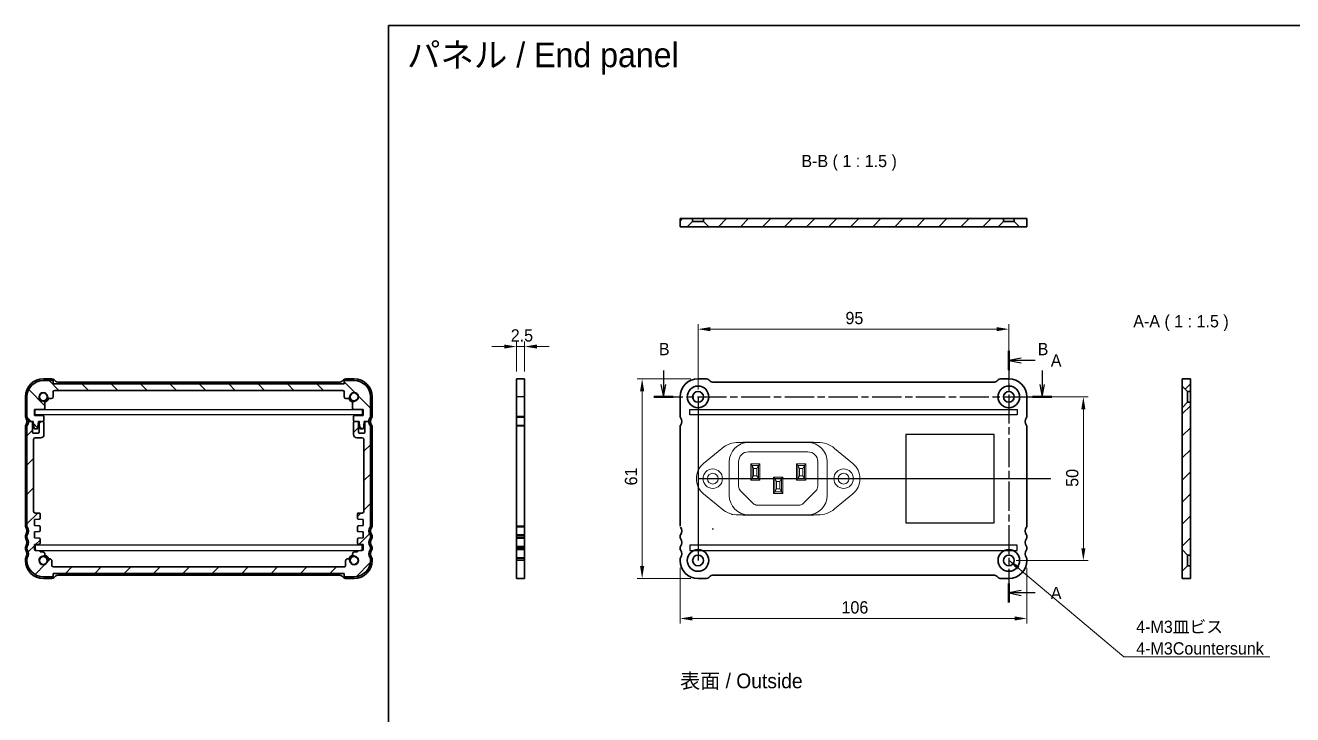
# Model space of a CAD drawing. Header units: millimetres. Extents: x 2470 to 3168, y 0 to 422.
# Drawn here: x 2470.5 to 2857.9, y 210.8 to 421.5 of the extents above; entities that cross this region are included whole.
import ezdxf

# ---------------------------------------------------------------- set-up
doc = ezdxf.new("R2010")
doc.units = ezdxf.units.MM
doc.header["$LTSCALE"] = 1.5
doc.linetypes.add('CHAIN', pattern=[0.3543, 0.2362, -0.0295, 0.0591, -0.0295])
doc.layers.get('Defpoints').update_dxf_attribs({"lineweight": 25})
for name, color, linetype, lineweight in [('Border (ISO)', 7, 'Continuous', 35), ('Dimension (ISO)', 7, 'Continuous', 18), ('Dimension (ISO) @ 1', 7, 'Continuous', 18), ('Hatch (ISO)', 1, 'Continuous', 18), ('Section Line (ISO)', 7, 'CHAIN', 25), ('Symbol (ISO)', 7, 'Continuous', 18), ('Visible (ISO)', 7, 'Continuous', 35), ('Visible Narrow (ISO)', 7, 'Continuous', 25)]:
    doc.layers.add(name, color=color, linetype=linetype, lineweight=lineweight)
doc.styles.add('Note Text (TK)', font='')
doc.styles.get('Note Text (TK)').set_extended_font_data('MS PGothic')
doc.dimstyles.new('Default - Method 1b (TK)', dxfattribs={"dimscale": 1.5, "dimtxt": 2.5, "dimasz": 2.5, "dimexe": 1, "dimexo": 1.5, "dimgap": 1, "dimtad": 1, "dimtoh": 1, "dimrnd": 1e-08, "dimdsep": 46, "dimtxsty": 'Note Text (TK)', "dimcen": 0.09, "dimdle": 5, "dimclrd": 100, "dimclre": 100, "dimclrt": 7, "dimadec": 1, "dimazin": 1, "dimtfac": 1, "dimtmove": 0, "dimatfit": 3, "dimfxl": 0, "dimtolj": 1, "dimlwd": -1, "dimlwe": -1, "dimarcsym": 0})
doc.dimstyles.new('Default - Method 1b (TK)$7', dxfattribs={"dimscale": 1.5, "dimtxt": 2.5, "dimasz": 2.5, "dimexe": 1, "dimexo": 1.5, "dimgap": 1, "dimtad": 1, "dimtoh": 1, "dimrnd": 1e-08, "dimdsep": 46, "dimtxsty": 'Note Text (TK)', "dimcen": 0.09, "dimdle": 5, "dimclrd": 100, "dimclre": 100, "dimclrt": 7, "dimadec": 1, "dimazin": 1, "dimtfac": 1, "dimtmove": 0, "dimatfit": 3, "dimfxl": 0, "dimtolj": 1, "dimlwd": -1, "dimlwe": -1, "dimarcsym": 0})

# ---------------------------------------------------------------- blocks, each defined once
blk = doc.blocks.new('図面枠 tk図枠')
at = {"layer": 'Border (ISO)'}
for q in [(14.5, 8), (405.5, 289)]:
    blk.add_line((14.5, 289), q, dxfattribs=at)
blk = doc.blocks.new('2dTransSection00')
at = {"layer": 'Section Line (ISO)', "linetype": 'CHAIN', "ltscale": 16.719551}
blk.add_line((149.84, 210.3), (149.84, 158.98), dxfattribs=at)
at = {"layer": 'Section Line (ISO)', "linetype": 'Continuous', "lineweight": 50}
for p, q in [((149.84, 210.3), (149.84, 206.37)), ((149.84, 162.91), (149.84, 158.98))]:
    blk.add_line(p, q, dxfattribs=at)
at = {"layer": 'Section Line (ISO)', "linetype": 'Continuous'}
for p, q in [((152.34, 208.84), (149.84, 208.34)), ((152.34, 208.34), (149.84, 208.34)), ((149.84, 208.34), (152.34, 207.84)), ((155.21, 208.34), (152.34, 208.34)), ((152.34, 161.45), (149.84, 160.95)), ((152.34, 160.95), (149.84, 160.95)), ((149.84, 160.95), (152.34, 160.45)), ((155.21, 160.95), (152.34, 160.95))]:
    blk.add_line(p, q, dxfattribs=at)
at = {"layer": 'Section Line (ISO)', "char_height": 2.5, "attachment_point": 7, "style": 'Note Text (TK)'}
for insert in [(158.39, 207.09), (158.39, 159.7)]:
    blk.add_mtext('A', dxfattribs=dict(at, insert=insert))
blk = doc.blocks.new('2dTransSection11')
at = {"layer": 'Section Line (ISO)', "linetype": 'Continuous'}
for p, q in [((79.45, 206.29), (79.45, 203.42)), ((156.64, 206.29), (156.64, 203.42)), ((78.95, 203.42), (79.45, 200.92)), ((79.45, 203.42), (79.45, 200.92)), ((79.45, 200.92), (79.95, 203.42)), ((156.14, 203.42), (156.64, 200.92)), ((156.64, 203.42), (156.64, 200.92)), ((156.64, 200.92), (157.14, 203.42))]:
    blk.add_line(p, q, dxfattribs=at)
at = {"layer": 'Section Line (ISO)', "linetype": 'CHAIN', "ltscale": 16.759228}
blk.add_line((77.48, 200.92), (158.61, 200.92), dxfattribs=at)
at = {"layer": 'Section Line (ISO)', "linetype": 'Continuous', "lineweight": 50}
for p, q in [((77.48, 200.92), (81.41, 200.92)), ((154.67, 200.92), (158.61, 200.92))]:
    blk.add_line(p, q, dxfattribs=at)
at = {"layer": 'Section Line (ISO)', "char_height": 2.5, "attachment_point": 7, "style": 'Note Text (TK)'}
for insert in [(78.53, 209.42), (155.72, 209.42)]:
    blk.add_mtext('B', dxfattribs=dict(at, insert=insert))
blk = doc.blocks.new('*D26')
at = {"layer": 'Defpoints', "color": 0}
for p in [(2623.12, 323.29), (2620.62, 313.4), (2623.12, 313.4)]:
    blk.add_point(p, dxfattribs=at)
at = {"layer": 'Dimension (ISO)', "color": 100}
for p, q in [((2616.87, 323.29), (2613.12, 323.29)), ((2620.62, 315.65), (2620.62, 324.79)), ((2620.62, 323.29), (2623.12, 323.29)), ((2623.12, 315.65), (2623.12, 324.79)), ((2626.87, 323.29), (2630.62, 323.29))]:
    blk.add_line(p, q, dxfattribs=at)
for points in [[(2616.87, 323.92), (2616.87, 322.67), (2620.62, 323.29)], [(2626.87, 323.92), (2626.87, 322.67), (2623.12, 323.29)]]:
    blk.add_solid(points, dxfattribs=at)
at = {"layer": 'Dimension (ISO)', "color": 7, "insert": (2618.87, 326.67), "char_height": 3.75, "attachment_point": 4, "style": 'Note Text (TK)'}
blk.add_mtext('\\A1;2.5', dxfattribs=at)
blk = doc.blocks.new('*D27')
at = {"layer": 'Defpoints', "color": 0}
for p in [(2676.12, 313.4), (2659.03, 252.4), (2676.12, 252.4)]:
    blk.add_point(p, dxfattribs=at)
at = {"layer": 'Dimension (ISO)', "color": 100}
for p, q in [((2673.87, 313.4), (2657.53, 313.4)), ((2659.03, 309.65), (2659.03, 256.15)), ((2673.87, 252.4), (2657.53, 252.4))]:
    blk.add_line(p, q, dxfattribs=at)
for points in [[(2658.41, 309.65), (2659.66, 309.65), (2659.03, 313.4)], [(2658.41, 256.15), (2659.66, 256.15), (2659.03, 252.4)]]:
    blk.add_solid(points, dxfattribs=at)
at = {"layer": 'Dimension (ISO)', "color": 7, "insert": (2655.66, 280.84), "char_height": 3.75, "attachment_point": 4, "rotation": 90, "style": 'Note Text (TK)'}
blk.add_mtext('\\A1;61', dxfattribs=at)
blk = doc.blocks.new('*D28')
at = {"layer": 'Defpoints', "color": 0}
for p in [(2771.12, 328.61), (2676.12, 307.9), (2771.12, 307.9)]:
    blk.add_point(p, dxfattribs=at)
at = {"layer": 'Dimension (ISO)', "color": 100}
for p, q in [((2676.12, 310.15), (2676.12, 330.11)), ((2771.12, 310.15), (2771.12, 330.11)), ((2679.87, 328.61), (2767.37, 328.61))]:
    blk.add_line(p, q, dxfattribs=at)
for points in [[(2679.87, 329.24), (2679.87, 327.99), (2676.12, 328.61)], [(2767.37, 329.24), (2767.37, 327.99), (2771.12, 328.61)]]:
    blk.add_solid(points, dxfattribs=at)
at = {"layer": 'Dimension (ISO)', "color": 7, "insert": (2721.18, 331.99), "char_height": 3.75, "attachment_point": 4, "style": 'Note Text (TK)'}
blk.add_mtext('\\A1;95', dxfattribs=at)
blk = doc.blocks.new('*D29')
at = {"layer": 'Defpoints', "color": 0}
for p in [(2771.12, 307.9), (2771.12, 257.9), (2793.9, 257.9)]:
    blk.add_point(p, dxfattribs=at)
at = {"layer": 'Dimension (ISO)', "color": 100}
for p, q in [((2773.37, 307.9), (2795.4, 307.9)), ((2793.9, 304.15), (2793.9, 261.65)), ((2773.37, 257.9), (2795.4, 257.9))]:
    blk.add_line(p, q, dxfattribs=at)
for points in [[(2793.27, 304.15), (2794.52, 304.15), (2793.9, 307.9)], [(2793.27, 261.65), (2794.52, 261.65), (2793.9, 257.9)]]:
    blk.add_solid(points, dxfattribs=at)
at = {"layer": 'Dimension (ISO)', "color": 7, "insert": (2790.52, 280.41), "char_height": 3.75, "attachment_point": 4, "rotation": 90, "style": 'Note Text (TK)'}
blk.add_mtext('\\A1;50', dxfattribs=at)
blk = doc.blocks.new('*D30')
at = {"layer": 'Defpoints', "color": 0}
for p in [(2670.62, 257.9), (2776.62, 257.9), (2776.62, 240.15)]:
    blk.add_point(p, dxfattribs=at)
at = {"layer": 'Dimension (ISO)', "color": 100}
for p, q in [((2670.62, 255.65), (2670.62, 238.65)), ((2776.62, 255.65), (2776.62, 238.65)), ((2674.37, 240.15), (2772.87, 240.15))]:
    blk.add_line(p, q, dxfattribs=at)
for points in [[(2674.37, 240.78), (2674.37, 239.53), (2670.62, 240.15)], [(2772.87, 240.78), (2772.87, 239.53), (2776.62, 240.15)]]:
    blk.add_solid(points, dxfattribs=at)
at = {"layer": 'Dimension (ISO)', "color": 7, "insert": (2719.97, 243.53), "char_height": 3.75, "attachment_point": 4, "style": 'Note Text (TK)'}
blk.add_mtext('\\A1;106', dxfattribs=at)

msp = doc.modelspace()

# ---------------------------------------------------------------- hatches: boundary and pattern name
at = {"layer": 'Hatch (ISO)'}
h = msp.add_hatch(dxfattribs=at)
h.set_pattern_fill('ANSI31', color=256, scale=38.1, style=0)
h.set_pattern_definition([(45, (2546.356, 8.3784), (-3.367596, 3.367596), [])])
h.paths.add_polyline_path([(2767.82, 359.902), (2769.47, 361.552), (2769.47, 362.402), (2677.77, 362.402), (2677.77, 361.552), (2679.42, 359.902)])
h.paths.add_polyline_path([(2776.62, 359.902), (2776.62, 362.402), (2772.77, 362.402), (2772.77, 361.552), (2774.42, 359.902)])
h.paths.add_polyline_path([(2670.62, 359.902), (2670.62, 362.402), (2674.47, 362.402), (2674.47, 361.552), (2672.82, 359.902)])
h = msp.add_hatch(dxfattribs=at)
h.set_pattern_fill('ANSI31', color=256, scale=50.8, angle=90.00021, style=0)
h.set_pattern_definition([(135.0002, (2177.484, 182.1324), (-4.49011, -4.49014), [])])
edge = h.paths.add_edge_path()
edge.add_ellipse((2479.5, 309.402), major_axis=(-0.5, 0), ratio=1, start_angle=270, end_angle=360)
edge.add_line((2479, 309.402), (2479, 307.9))
edge.add_ellipse((2478.5, 307.9), major_axis=(0, -0.5), ratio=1, start_angle=0, end_angle=90, ccw=False)
edge.add_line((2478.5, 307.4), (2477.959, 307.4))
edge.add_ellipse((2477.959, 308.05), major_axis=(-0.648, -0.049), ratio=1, start_angle=0, end_angle=85.68334, ccw=False)
edge.add_ellipse((2476, 307.902), major_axis=(-0.099, -1.311), ratio=1, start_angle=98.63332, end_angle=360)
edge.add_ellipse((2475.852, 305.943), major_axis=(0.65, 0), ratio=1, start_angle=0, end_angle=85.68334, ccw=False)
edge.add_line((2476.502, 305.943), (2476.502, 304.502))
edge.add_ellipse((2476.002, 304.502), major_axis=(0, -0.5), ratio=1, start_angle=0, end_angle=90, ccw=False)
edge.add_line((2476.002, 304.002), (2473.25, 304.002))
edge.add_line((2473.25, 304.002), (2473.25, 302.202))
edge.add_line((2473.25, 302.202), (2475.9, 302.202))
edge.add_ellipse((2475.9, 301.902), major_axis=(0.3, 0), ratio=1, start_angle=0, end_angle=90, ccw=False)
edge.add_line((2476.2, 301.902), (2476.2, 300.702))
edge.add_ellipse((2475.9, 300.702), major_axis=(0, -0.3), ratio=1, start_angle=0, end_angle=90, ccw=False)
edge.add_line((2475.9, 300.402), (2475, 300.402))
edge.add_line((2475, 300.402), (2474.497, 300.402))
edge.add_line((2474.497, 300.402), (2474.497, 300.102))
edge.add_line((2474.497, 300.102), (2474.238, 298.358))
edge.add_ellipse((2473.941, 298.402), major_axis=(0, -0.3), ratio=1, start_angle=0, end_angle=81.54914, ccw=False)
edge.add_line((2473.941, 298.102), (2473.458, 298.102))
edge.add_ellipse((2473.458, 298.402), major_axis=(-0.297, -0.045), ratio=1, start_angle=0, end_angle=81.38936, ccw=False)
edge.add_line((2473.161, 298.357), (2472.897, 300.102))
edge.add_line((2472.897, 300.102), (2472.897, 300.402))
edge.add_line((2472.897, 300.402), (2472.4, 300.402))
edge.add_line((2472.4, 300.402), (2471.5, 300.402))
edge.add_ellipse((2469.5, 300.402), major_axis=(1.6, 1.2), ratio=1, start_angle=323.1301, end_angle=360)
edge.add_ellipse((2471.5, 301.902), major_axis=(-0.5, 0), ratio=1, start_angle=0, end_angle=36.8699, ccw=False)
edge.add_line((2471, 301.902), (2471, 307.902))
edge.add_ellipse((2476, 307.902), major_axis=(0, 5), ratio=1, start_angle=0, end_angle=90, ccw=False)
edge.add_line((2476, 312.902), (2479, 312.902))
edge.add_line((2479, 312.902), (2479, 311.902))
edge.add_line((2479, 311.902), (2568, 311.902))
edge.add_line((2568, 311.902), (2568, 312.902))
edge.add_line((2568, 312.902), (2571, 312.902))
edge.add_ellipse((2571, 307.902), major_axis=(5, 0), ratio=1, start_angle=0, end_angle=90, ccw=False)
edge.add_line((2576, 307.902), (2576, 301.902))
edge.add_ellipse((2575.5, 301.902), major_axis=(0.4, -0.3), ratio=1, start_angle=0, end_angle=36.8699, ccw=False)
edge.add_ellipse((2577.5, 300.402), major_axis=(-2, 0), ratio=1, start_angle=323.1301, end_angle=360)
edge.add_line((2575.5, 300.402), (2574.6, 300.402))
edge.add_line((2574.6, 300.402), (2574.103, 300.402))
edge.add_line((2574.103, 300.402), (2574.103, 300.102))
edge.add_line((2574.103, 300.102), (2573.839, 298.357))
edge.add_ellipse((2573.542, 298.402), major_axis=(0, -0.3), ratio=1, start_angle=0, end_angle=81.38936, ccw=False)
edge.add_line((2573.542, 298.102), (2573.059, 298.102))
edge.add_ellipse((2573.059, 298.402), major_axis=(-0.297, -0.044), ratio=1, start_angle=0, end_angle=81.54914, ccw=False)
edge.add_line((2572.762, 298.358), (2572.503, 300.102))
edge.add_line((2572.503, 300.102), (2572.503, 300.402))
edge.add_line((2572.503, 300.402), (2572, 300.402))
edge.add_line((2572, 300.402), (2571.1, 300.402))
edge.add_ellipse((2571.1, 300.702), major_axis=(-0.3, 0), ratio=1, start_angle=0, end_angle=90, ccw=False)
edge.add_line((2570.8, 300.702), (2570.8, 301.902))
edge.add_ellipse((2571.1, 301.902), major_axis=(0, 0.3), ratio=1, start_angle=0, end_angle=90, ccw=False)
edge.add_line((2571.1, 302.202), (2573.75, 302.202))
edge.add_line((2573.75, 302.202), (2573.75, 304.002))
edge.add_line((2573.75, 304.002), (2570.998, 304.002))
edge.add_ellipse((2570.998, 304.502), major_axis=(-0.5, 0), ratio=1, start_angle=0, end_angle=90, ccw=False)
edge.add_line((2570.498, 304.502), (2570.498, 305.943))
edge.add_ellipse((2571.148, 305.943), major_axis=(-0.049, 0.648), ratio=1, start_angle=0, end_angle=85.68334, ccw=False)
edge.add_ellipse((2571, 307.902), major_axis=(-1.311, 0.099), ratio=1, start_angle=98.63332, end_angle=360)
edge.add_ellipse((2569.041, 308.05), major_axis=(0, -0.65), ratio=1, start_angle=0, end_angle=85.68334, ccw=False)
edge.add_line((2569.041, 307.4), (2568.5, 307.4))
edge.add_ellipse((2568.5, 307.9), major_axis=(-0.5, 0), ratio=1, start_angle=0, end_angle=90, ccw=False)
edge.add_line((2568, 307.9), (2568, 309.402))
edge.add_ellipse((2567.5, 309.402), major_axis=(0, 0.5), ratio=1, start_angle=270, end_angle=360)
edge.add_line((2567.5, 309.902), (2479.5, 309.902))
h = msp.add_hatch(dxfattribs=at)
h.set_pattern_fill('ANSI31', color=256, scale=38.1, style=0)
h.set_pattern_definition([(45, (2541.42, 6.5227), (-3.367596, 3.367596), [])])
h.paths.add_polyline_path([(2825.77, 306.252), (2824.12, 304.602), (2824.12, 261.202), (2825.77, 259.552), (2826.62, 259.552), (2826.62, 306.252)])
h.paths.add_polyline_path([(2824.12, 252.402), (2826.62, 252.402), (2826.62, 256.252), (2825.77, 256.252), (2824.12, 254.602)])
h.paths.add_polyline_path([(2824.12, 313.402), (2826.62, 313.402), (2826.62, 309.552), (2825.77, 309.552), (2824.12, 311.202)])
h = msp.add_hatch(dxfattribs=at)
h.set_pattern_fill('ANSI31', color=256, scale=50.8, style=0)
h.set_pattern_definition([(45, (2177.484, 182.1324), (-4.49013, 4.49013), [])])
edge = h.paths.add_edge_path()
edge.add_ellipse((2471.5, 265.402), major_axis=(-0.4, 0.3), ratio=1, start_angle=0, end_angle=36.8699)
edge.add_line((2471, 265.402), (2471, 264.902))
edge.add_ellipse((2471.5, 264.902), major_axis=(-0.5, 0), ratio=1, start_angle=0, end_angle=36.8699)
edge.add_ellipse((2469.5, 263.402), major_axis=(1.6, 1.2), ratio=1, start_angle=286.2602, end_angle=360, ccw=False)
edge.add_ellipse((2471.5, 261.902), major_axis=(-0.4, 0.3), ratio=1, start_angle=0, end_angle=36.8699)
edge.add_line((2471, 261.902), (2471, 261.402))
edge.add_ellipse((2471.5, 261.402), major_axis=(-0.5, 0), ratio=1, start_angle=0, end_angle=36.8699)
edge.add_ellipse((2469.5, 259.902), major_axis=(1.6, 1.2), ratio=1, start_angle=286.2602, end_angle=360, ccw=False)
edge.add_ellipse((2471.5, 258.402), major_axis=(-0.4, 0.3), ratio=1, start_angle=0, end_angle=36.8699)
edge.add_line((2471, 258.402), (2471, 257.902))
edge.add_ellipse((2476, 257.902), major_axis=(-5, 0), ratio=1, start_angle=0, end_angle=90)
edge.add_line((2476, 252.902), (2479, 252.902))
edge.add_line((2479, 252.902), (2479, 253.902))
edge.add_line((2479, 253.902), (2568, 253.902))
edge.add_line((2568, 253.902), (2568, 252.902))
edge.add_line((2568, 252.902), (2571, 252.902))
edge.add_ellipse((2571, 257.902), major_axis=(0, -5), ratio=1, start_angle=0, end_angle=90)
edge.add_line((2576, 257.902), (2576, 258.402))
edge.add_ellipse((2575.5, 258.402), major_axis=(0.5, 0), ratio=1, start_angle=0, end_angle=36.8699)
edge.add_ellipse((2577.5, 259.902), major_axis=(-1.6, -1.2), ratio=1, start_angle=286.2602, end_angle=360, ccw=False)
edge.add_ellipse((2575.5, 261.402), major_axis=(0.4, -0.3), ratio=1, start_angle=0, end_angle=36.8699)
edge.add_line((2576, 261.402), (2576, 261.902))
edge.add_ellipse((2575.5, 261.902), major_axis=(0.5, 0), ratio=1, start_angle=0, end_angle=36.8699)
edge.add_ellipse((2577.5, 263.402), major_axis=(-1.6, -1.2), ratio=1, start_angle=286.2602, end_angle=360, ccw=False)
edge.add_ellipse((2575.5, 264.902), major_axis=(0.4, -0.3), ratio=1, start_angle=0, end_angle=36.8699)
edge.add_line((2576, 264.902), (2576, 265.402))
edge.add_ellipse((2575.5, 265.402), major_axis=(0.5, 0), ratio=1, start_angle=0, end_angle=36.8699)
edge.add_ellipse((2577.5, 266.902), major_axis=(-1.6, -1.2), ratio=1, start_angle=286.2602, end_angle=360, ccw=False)
edge.add_ellipse((2575.5, 268.402), major_axis=(0.4, -0.3), ratio=1, start_angle=0, end_angle=36.8699)
edge.add_line((2576, 268.402), (2576, 298.902))
edge.add_ellipse((2575.5, 298.902), major_axis=(0.5, 0), ratio=1, start_angle=0, end_angle=36.8699)
edge.add_ellipse((2577.5, 300.402), major_axis=(-1.6, -1.2), ratio=1, start_angle=323.1301, end_angle=360, ccw=False)
edge.add_line((2575.5, 300.402), (2574.6, 300.402))
edge.add_ellipse((2574.6, 300.102), major_axis=(0, 0.3), ratio=1, start_angle=0, end_angle=90)
edge.add_line((2574.3, 300.102), (2574.3, 297.152))
edge.add_ellipse((2574, 297.152), major_axis=(0.3, 0), ratio=1, start_angle=270, end_angle=360, ccw=False)
edge.add_line((2574, 296.852), (2572.6, 296.852))
edge.add_ellipse((2572.6, 297.152), major_axis=(0, -0.3), ratio=1, start_angle=270, end_angle=360, ccw=False)
edge.add_line((2572.3, 297.152), (2572.3, 300.102))
edge.add_ellipse((2572, 300.102), major_axis=(0.3, 0), ratio=1, start_angle=0, end_angle=90)
edge.add_line((2572, 300.402), (2571.1, 300.402))
edge.add_ellipse((2571.1, 300.102), major_axis=(0, 0.3), ratio=1, start_angle=0, end_angle=90)
edge.add_line((2570.8, 300.102), (2570.8, 296.402))
edge.add_ellipse((2571.8, 296.402), major_axis=(-1, 0), ratio=1, start_angle=0, end_angle=90)
edge.add_line((2571.8, 295.402), (2573.5, 295.402))
edge.add_ellipse((2573.5, 294.902), major_axis=(0, 0.5), ratio=1, start_angle=270, end_angle=360, ccw=False)
edge.add_line((2574, 294.902), (2574, 272.902))
edge.add_ellipse((2573.5, 272.902), major_axis=(0.5, 0), ratio=1, start_angle=270, end_angle=360, ccw=False)
edge.add_line((2573.5, 272.402), (2572.3, 272.402))
edge.add_ellipse((2572.3, 272.102), major_axis=(0, 0.3), ratio=1, start_angle=0, end_angle=90)
edge.add_line((2572, 272.102), (2572, 270.804))
edge.add_ellipse((2572.3, 270.804), major_axis=(-0.3, 0), ratio=1, start_angle=0, end_angle=86)
edge.add_line((2572.279, 270.505), (2573.75, 270.402))
edge.add_line((2573.75, 270.402), (2573.75, 268.602))
edge.add_line((2573.75, 268.602), (2572.279, 268.5))
edge.add_ellipse((2572.3, 268.2), major_axis=(-0.021, 0.299), ratio=1, start_angle=0, end_angle=85.47283)
edge.add_line((2572, 268.203), (2571.989, 267.008))
edge.add_ellipse((2572.289, 267.005), major_axis=(-0.3, 0.003), ratio=1, start_angle=0, end_angle=86.52717)
edge.add_line((2572.268, 266.706), (2573.75, 266.602))
edge.add_line((2573.75, 266.602), (2573.75, 264.802))
edge.add_line((2573.75, 264.802), (2572.279, 264.699))
edge.add_ellipse((2572.3, 264.4), major_axis=(-0.021, 0.299), ratio=1, start_angle=0, end_angle=86)
edge.add_line((2572, 264.4), (2572, 263.204))
edge.add_ellipse((2572.3, 263.204), major_axis=(-0.3, 0), ratio=1, start_angle=0, end_angle=86)
edge.add_line((2572.279, 262.905), (2573.75, 262.802))
edge.add_line((2573.75, 262.802), (2573.75, 261.002))
edge.add_line((2573.75, 261.002), (2572, 260.88))
edge.add_line((2572, 260.88), (2572, 260.512))
edge.add_line((2572, 260.512), (2571.148, 260.512))
edge.add_ellipse((2571.148, 259.862), major_axis=(0, 0.65), ratio=1, start_angle=0, end_angle=175.68334)
edge.add_ellipse((2571, 257.902), major_axis=(0.099, 1.311), ratio=1, start_angle=98.63332, end_angle=360, ccw=False)
edge.add_ellipse((2569.041, 257.754), major_axis=(0.648, 0.049), ratio=1, start_angle=0, end_angle=174.7814)
edge.add_line((2568.391, 257.765), (2568.391, 256.402))
edge.add_ellipse((2567.891, 256.402), major_axis=(0.5, 0), ratio=1, start_angle=269.99959, end_angle=360, ccw=False)
edge.add_line((2567.891, 255.902), (2479.084, 255.902))
edge.add_ellipse((2479.109, 256.402), major_axis=(-0.025, -0.499), ratio=1, start_angle=272.90034, end_angle=360, ccw=False)
edge.add_line((2478.609, 256.402), (2478.609, 257.765))
edge.add_ellipse((2477.959, 257.754), major_axis=(0.65, 0.01), ratio=1, start_angle=0, end_angle=174.7814)
edge.add_ellipse((2476, 257.902), major_axis=(1.311, -0.099), ratio=1, start_angle=98.63332, end_angle=360, ccw=False)
edge.add_ellipse((2475.852, 259.862), major_axis=(0.049, -0.648), ratio=1, start_angle=0, end_angle=175.68334)
edge.add_line((2475.852, 260.512), (2475, 260.512))
edge.add_line((2475, 260.512), (2475, 260.88))
edge.add_line((2475, 260.88), (2473.25, 261.002))
edge.add_line((2473.25, 261.002), (2473.25, 262.802))
edge.add_line((2473.25, 262.802), (2474.721, 262.905))
edge.add_ellipse((2474.7, 263.204), major_axis=(0.021, -0.299), ratio=1, start_angle=0, end_angle=86)
edge.add_line((2475, 263.204), (2475, 264.4))
edge.add_ellipse((2474.7, 264.4), major_axis=(0.3, 0), ratio=1, start_angle=0, end_angle=86)
edge.add_line((2474.721, 264.699), (2473.25, 264.802))
edge.add_line((2473.25, 264.802), (2473.25, 266.602))
edge.add_line((2473.25, 266.602), (2474.732, 266.706))
edge.add_ellipse((2474.711, 267.005), major_axis=(0.021, -0.299), ratio=1, start_angle=0, end_angle=86.52717)
edge.add_line((2475.011, 267.008), (2475, 268.203))
edge.add_ellipse((2474.7, 268.2), major_axis=(0.3, 0.003), ratio=1, start_angle=0, end_angle=85.47283)
edge.add_line((2474.721, 268.5), (2473.25, 268.602))
edge.add_line((2473.25, 268.602), (2473.25, 270.402))
edge.add_line((2473.25, 270.402), (2474.721, 270.505))
edge.add_ellipse((2474.7, 270.804), major_axis=(0.021, -0.299), ratio=1, start_angle=0, end_angle=86)
edge.add_line((2475, 270.804), (2475, 272.102))
edge.add_ellipse((2474.7, 272.102), major_axis=(0.3, 0), ratio=1, start_angle=0, end_angle=90)
edge.add_line((2474.7, 272.402), (2473.5, 272.402))
edge.add_ellipse((2473.5, 272.902), major_axis=(0, -0.5), ratio=1, start_angle=270, end_angle=360, ccw=False)
edge.add_line((2473, 272.902), (2473, 294.902))
edge.add_ellipse((2473.5, 294.902), major_axis=(-0.5, 0), ratio=1, start_angle=270, end_angle=360, ccw=False)
edge.add_line((2473.5, 295.402), (2475.2, 295.402))
edge.add_ellipse((2475.2, 296.402), major_axis=(0, -1), ratio=1, start_angle=0, end_angle=90)
edge.add_line((2476.2, 296.402), (2476.2, 300.102))
edge.add_ellipse((2475.9, 300.102), major_axis=(0.3, 0), ratio=1, start_angle=0, end_angle=90)
edge.add_line((2475.9, 300.402), (2475, 300.402))
edge.add_ellipse((2475, 300.102), major_axis=(0, 0.3), ratio=1, start_angle=0, end_angle=90)
edge.add_line((2474.7, 300.102), (2474.7, 297.152))
edge.add_ellipse((2474.4, 297.152), major_axis=(0.3, 0), ratio=1, start_angle=270, end_angle=360, ccw=False)
edge.add_line((2474.4, 296.852), (2473, 296.852))
edge.add_ellipse((2473, 297.152), major_axis=(0, -0.3), ratio=1, start_angle=270, end_angle=360, ccw=False)
edge.add_line((2472.7, 297.152), (2472.7, 300.102))
edge.add_ellipse((2472.4, 300.102), major_axis=(0.3, 0), ratio=1, start_angle=0, end_angle=90)
edge.add_line((2472.4, 300.402), (2471.5, 300.402))
edge.add_ellipse((2469.5, 300.402), major_axis=(2, 0), ratio=1, start_angle=323.1301, end_angle=360, ccw=False)
edge.add_ellipse((2471.5, 298.902), major_axis=(-0.4, 0.3), ratio=1, start_angle=0, end_angle=36.8699)
edge.add_line((2471, 298.902), (2471, 268.402))
edge.add_ellipse((2471.5, 268.402), major_axis=(-0.5, 0), ratio=1, start_angle=0, end_angle=36.8699)
edge.add_ellipse((2469.5, 266.902), major_axis=(1.6, 1.2), ratio=1, start_angle=286.2602, end_angle=360, ccw=False)

# ---------------------------------------------------------------- linework, layer by layer
for p, q in [((2676.12, 307.902), (2676.12, 257.902)), ((2676.12, 282.902), (2783.954, 282.902))]:
    msp.add_line(p, q)
at = {"color": 7, "linetype": 'Continuous', "lineweight": 15}
for p, q in [((2677.794, 287.524), (2683.4, 292.165)), ((2688.502, 294.002), (2691.62, 294.002)), ((2710.62, 294.102), (2690.62, 294.102)), ((2691.52, 291.102), (2709.72, 291.102)), ((2691.62, 294.002), (2709.62, 294.002)), ((2709.62, 294.002), (2712.739, 294.002)), ((2717.84, 292.165), (2723.446, 287.524)), ((2685.62, 277.802), (2685.62, 288.002)), ((2688.52, 280.581), (2688.52, 288.102)), ((2692.62, 286.902), (2692.22, 287.402)), ((2692.22, 287.402), (2695.02, 287.402)), ((2692.22, 282.402), (2692.22, 287.402)), ((2692.62, 286.902), (2692.62, 282.902)), ((2693.12, 286.052), (2692.62, 286.902)), ((2692.62, 286.902), (2694.62, 286.902)), ((2694.12, 286.052), (2694.62, 286.902)), ((2695.02, 287.402), (2694.62, 286.902)), ((2694.62, 286.902), (2694.62, 282.902)), ((2695.02, 287.402), (2695.02, 282.402)), ((2706.22, 282.402), (2706.22, 287.402)), ((2706.62, 286.902), (2706.22, 287.402)), ((2706.22, 287.402), (2709.02, 287.402)), ((2706.62, 286.902), (2706.62, 282.902)), ((2707.12, 286.052), (2706.62, 286.902)), ((2706.62, 286.902), (2708.62, 286.902)), ((2708.12, 286.052), (2708.62, 286.902)), ((2709.02, 287.402), (2708.62, 286.902)), ((2708.62, 286.902), (2708.62, 282.902)), ((2709.02, 287.402), (2709.02, 282.402)), ((2712.72, 288.102), (2712.72, 280.581)), ((2715.62, 277.802), (2715.62, 288.002)), ((2692.22, 282.402), (2692.62, 282.902)), ((2692.62, 282.902), (2693.12, 283.752)), ((2694.62, 282.902), (2692.62, 282.902)), ((2693.12, 283.752), (2693.12, 286.052)), ((2693.12, 286.052), (2694.12, 286.052)), ((2694.12, 283.752), (2693.12, 283.752)), ((2694.12, 283.752), (2694.12, 286.052)), ((2694.62, 282.902), (2694.12, 283.752)), ((2695.02, 282.402), (2694.62, 282.902)), ((2699.62, 282.902), (2699.22, 283.402)), ((2699.22, 283.402), (2702.02, 283.402)), ((2699.22, 278.402), (2699.22, 283.402)), ((2699.62, 282.902), (2699.62, 278.902)), ((2700.12, 282.052), (2699.62, 282.902)), ((2699.62, 282.902), (2701.62, 282.902)), ((2701.12, 282.052), (2701.62, 282.902)), ((2702.02, 283.402), (2701.62, 282.902)), ((2701.62, 282.902), (2701.62, 278.902)), ((2702.02, 283.402), (2702.02, 278.402)), ((2706.22, 282.402), (2706.62, 282.902)), ((2706.62, 282.902), (2707.12, 283.752)), ((2708.62, 282.902), (2706.62, 282.902)), ((2707.12, 283.752), (2707.12, 286.052)), ((2707.12, 286.052), (2708.12, 286.052)), ((2708.12, 283.752), (2707.12, 283.752)), ((2708.12, 283.752), (2708.12, 286.052)), ((2708.62, 282.902), (2708.12, 283.752)), ((2709.02, 282.402), (2708.62, 282.902)), ((2692.884, 275.388), (2689.106, 279.167)), ((2695.02, 282.402), (2692.22, 282.402)), ((2699.62, 278.902), (2700.12, 279.752)), ((2700.12, 279.752), (2700.12, 282.052)), ((2700.12, 282.052), (2701.12, 282.052)), ((2701.12, 279.752), (2700.12, 279.752)), ((2701.12, 279.752), (2701.12, 282.052)), ((2701.62, 278.902), (2701.12, 279.752)), ((2709.02, 282.402), (2706.22, 282.402)), ((2712.134, 279.167), (2708.356, 275.388)), ((2683.4, 273.64), (2677.794, 278.28)), ((2699.22, 278.402), (2699.62, 278.902)), ((2702.02, 278.402), (2699.22, 278.402)), ((2701.62, 278.902), (2699.62, 278.902)), ((2702.02, 278.402), (2701.62, 278.902)), ((2723.446, 278.28), (2717.84, 273.64)), ((2686.277, 272.118), (2686.615, 271.839)), ((2691.62, 271.802), (2688.502, 271.802)), ((2710.62, 271.702), (2690.62, 271.702)), ((2709.62, 271.802), (2691.62, 271.802)), ((2706.942, 274.802), (2694.299, 274.802)), ((2712.739, 271.802), (2709.62, 271.802))]:
    msp.add_line(p, q, dxfattribs=at)
for points in [[(2473.5, 304.002), (2573.5, 304.002), (2573.5, 302.402), (2473.5, 302.402)], [(2673.62, 304.002), (2773.62, 304.002), (2773.62, 302.402), (2673.62, 302.402)], [(2739.62, 269.402), (2766.62, 269.402), (2766.62, 296.402), (2739.62, 296.402)], [(2473.5, 260.985), (2573.5, 260.985), (2573.5, 262.585), (2473.5, 262.585)], [(2673.62, 260.985), (2773.62, 260.985), (2773.62, 262.585), (2673.62, 262.585)]]:
    msp.add_lwpolyline(points, close=True)
for centre, radius in [((2680.62, 282.902), 2.975), ((2680.62, 282.902), 1.65), ((2720.62, 282.902), 2.975), ((2720.62, 282.902), 1.65)]:
    msp.add_circle(centre, radius, dxfattribs=at)
for centre, radius, start, end in [((2688.502, 286.002), 8, 90, 129.61693), ((2691.62, 288.002), 6, 90, 180), ((2691.52, 288.102), 3, 90, 180), ((2690.62, 287.802), 6.3, 90, 100.22218), ((2709.62, 288.002), 6, 360, 90), ((2709.72, 288.102), 3, 0, 90), ((2710.62, 287.802), 6.3, 79.77782, 90), ((2712.739, 286.002), 8, 50.38307, 90), ((2681.62, 282.902), 6, 129.61693, 230.38307), ((2719.62, 282.902), 6, 309.61693, 50.38307), ((2690.52, 280.581), 2, 180, 225), ((2710.72, 280.581), 2, 315, 0), ((2691.62, 277.802), 6, 180, 270), ((2694.299, 276.802), 2, 225, 270), ((2706.942, 276.802), 2, 270, 315), ((2709.62, 277.802), 6, 270, 0), ((2688.502, 279.802), 8, 230.38307, 270), ((2690.62, 278.002), 6.3, 259.77782, 270), ((2710.62, 278.002), 6.3, 270, 280.22218), ((2712.739, 279.802), 8, 270, 309.61693)]:
    msp.add_arc(centre, radius, start, end, dxfattribs=at)
at = {"layer": 'Visible (ISO)'}
for p, q in [((2670.62, 359.902), (2670.62, 362.402)), ((2674.47, 362.402), (2670.62, 362.402)), ((2672.82, 359.902), (2674.47, 361.552)), ((2674.47, 361.552), (2674.47, 362.402)), ((2674.47, 362.402), (2677.77, 362.402)), ((2674.47, 361.552), (2677.77, 361.552)), ((2769.47, 362.402), (2677.77, 362.402)), ((2677.77, 362.402), (2677.77, 361.552)), ((2677.77, 361.552), (2679.42, 359.902)), ((2767.82, 359.902), (2769.47, 361.552)), ((2769.47, 361.552), (2769.47, 362.402)), ((2769.47, 362.402), (2772.77, 362.402)), ((2769.47, 361.552), (2772.77, 361.552)), ((2776.62, 362.402), (2772.77, 362.402)), ((2772.77, 362.402), (2772.77, 361.552)), ((2772.77, 361.552), (2774.42, 359.902)), ((2776.62, 359.902), (2776.62, 362.402)), ((2670.62, 359.902), (2672.82, 359.902)), ((2679.42, 359.902), (2672.82, 359.902)), ((2679.42, 359.902), (2767.82, 359.902)), ((2774.42, 359.902), (2767.82, 359.902)), ((2774.42, 359.902), (2776.62, 359.902)), ((2478.586, 313.402), (2476, 313.402)), ((2479, 312.902), (2476, 312.902)), ((2479, 311.902), (2479, 312.902)), ((2568, 311.902), (2479, 311.902)), ((2479.707, 312.695), (2479.293, 313.109)), ((2479.5, 309.902), (2567.5, 309.902)), ((2566.586, 312.402), (2480.414, 312.402)), ((2567.707, 313.109), (2567.293, 312.695)), ((2571, 312.902), (2568, 312.902)), ((2568, 312.902), (2568, 311.902)), ((2571, 313.402), (2568.414, 313.402)), ((2623.12, 313.402), (2620.62, 313.402)), ((2620.62, 313.402), (2620.62, 307.902)), ((2623.12, 313.402), (2623.12, 307.902)), ((2676.12, 313.402), (2678.706, 313.402)), ((2679.413, 313.109), (2679.827, 312.695)), ((2680.534, 312.402), (2766.706, 312.402)), ((2767.413, 312.695), (2767.827, 313.109)), ((2768.534, 313.402), (2771.12, 313.402)), ((2824.12, 313.402), (2826.62, 313.402)), ((2824.12, 313.402), (2824.12, 311.202)), ((2824.12, 311.202), (2825.77, 309.552)), ((2824.12, 304.602), (2824.12, 311.202)), ((2826.62, 309.552), (2826.62, 313.402)), ((2470.5, 307.902), (2470.5, 301.902)), ((2471, 307.902), (2471, 301.902)), ((2477.959, 307.4), (2478.5, 307.4)), ((2479, 307.9), (2479, 309.402)), ((2568, 309.402), (2568, 307.9)), ((2568.5, 307.4), (2569.041, 307.4)), ((2576, 301.902), (2576, 307.902)), ((2576.5, 301.902), (2576.5, 307.902)), ((2620.62, 301.902), (2620.62, 307.902)), ((2623.12, 301.902), (2623.12, 307.902)), ((2670.62, 301.902), (2670.62, 307.902)), ((2776.62, 307.902), (2776.62, 301.902)), ((2825.77, 306.252), (2824.12, 304.602)), ((2825.77, 309.552), (2826.62, 309.552)), ((2825.77, 309.552), (2825.77, 306.252)), ((2826.62, 306.252), (2825.77, 306.252)), ((2826.62, 309.552), (2826.62, 306.252)), ((2826.62, 259.552), (2826.62, 306.252)), ((2473.25, 302.202), (2473.25, 304.002)), ((2473.25, 304.002), (2476.002, 304.002)), ((2475.9, 302.202), (2473.25, 302.202)), ((2476.502, 304.502), (2476.502, 305.943)), ((2570.498, 305.943), (2570.498, 304.502)), ((2570.998, 304.002), (2573.75, 304.002)), ((2573.75, 302.202), (2571.1, 302.202)), ((2573.75, 304.002), (2573.75, 302.202)), ((2824.12, 304.602), (2824.12, 261.202)), ((2470.5, 298.902), (2470.5, 268.402)), ((2471, 298.902), (2471, 268.402)), ((2472.4, 300.402), (2471.5, 300.402)), ((2471.5, 300.402), (2472.897, 300.402)), ((2472.7, 297.152), (2472.7, 300.102)), ((2472.897, 300.402), (2472.897, 300.102)), ((2472.897, 300.102), (2473.161, 298.357)), ((2474.238, 298.358), (2474.497, 300.102)), ((2474.497, 300.102), (2474.497, 300.402)), ((2474.497, 300.402), (2475.9, 300.402)), ((2474.7, 300.102), (2474.7, 297.152)), ((2475.9, 300.402), (2475, 300.402)), ((2476.2, 300.702), (2476.2, 301.902)), ((2476.2, 296.402), (2476.2, 300.102)), ((2570.8, 301.902), (2570.8, 300.702)), ((2570.8, 300.102), (2570.8, 296.402)), ((2572, 300.402), (2571.1, 300.402)), ((2571.1, 300.402), (2572.503, 300.402)), ((2572.3, 297.152), (2572.3, 300.102)), ((2572.503, 300.402), (2572.503, 300.102)), ((2572.503, 300.102), (2572.762, 298.358)), ((2573.839, 298.357), (2574.103, 300.102)), ((2574.103, 300.102), (2574.103, 300.402)), ((2574.103, 300.402), (2575.5, 300.402)), ((2574.3, 300.102), (2574.3, 297.152)), ((2575.5, 300.402), (2574.6, 300.402)), ((2576, 268.402), (2576, 298.902)), ((2576.5, 268.402), (2576.5, 298.902)), ((2620.62, 301.902), (2620.62, 301.602)), ((2620.62, 299.202), (2620.62, 301.602)), ((2620.62, 299.202), (2620.62, 298.902)), ((2620.62, 268.402), (2620.62, 298.902)), ((2623.12, 301.902), (2623.12, 301.602)), ((2623.12, 299.202), (2623.12, 301.602)), ((2623.12, 299.202), (2623.12, 298.902)), ((2623.12, 268.402), (2623.12, 298.902)), ((2670.62, 268.402), (2670.62, 298.902)), ((2776.62, 298.902), (2776.62, 268.402)), ((2474.4, 296.852), (2473, 296.852)), ((2473, 272.902), (2473, 294.902)), ((2473.458, 298.102), (2473.941, 298.102)), ((2473.5, 295.402), (2475.2, 295.402)), ((2571.8, 295.402), (2573.5, 295.402)), ((2574, 296.852), (2572.6, 296.852)), ((2573.059, 298.102), (2573.542, 298.102)), ((2574, 294.902), (2574, 272.902)), ((2474.7, 272.402), (2473.5, 272.402)), ((2475, 270.804), (2475, 272.102)), ((2572, 272.102), (2572, 270.804)), ((2573.5, 272.402), (2572.3, 272.402)), ((2473.25, 270.402), (2474.721, 270.505)), ((2473.25, 268.602), (2473.25, 270.402)), ((2474.721, 268.5), (2473.25, 268.602)), ((2475.011, 267.008), (2475, 268.203)), ((2572, 268.203), (2571.989, 267.008)), ((2572.279, 270.505), (2573.75, 270.402)), ((2573.75, 268.602), (2572.279, 268.5)), ((2573.75, 270.402), (2573.75, 268.602)), ((2620.62, 268.402), (2620.62, 268.102)), ((2620.62, 265.702), (2620.62, 268.102)), ((2623.12, 268.402), (2623.12, 268.102)), ((2623.12, 265.702), (2623.12, 268.102)), ((2470.5, 265.402), (2470.5, 264.902)), ((2471, 265.402), (2471, 264.902)), ((2473.25, 266.602), (2474.732, 266.706)), ((2473.25, 264.802), (2473.25, 266.602)), ((2474.721, 264.699), (2473.25, 264.802)), ((2475, 263.204), (2475, 264.4)), ((2572, 264.4), (2572, 263.204)), ((2572.268, 266.706), (2573.75, 266.602)), ((2573.75, 264.802), (2572.279, 264.699)), ((2573.75, 266.602), (2573.75, 264.802)), ((2576, 264.902), (2576, 265.402)), ((2576.5, 264.902), (2576.5, 265.402)), ((2620.62, 265.702), (2620.62, 265.402)), ((2620.62, 264.902), (2620.62, 265.402)), ((2620.62, 264.902), (2620.62, 264.602)), ((2620.62, 262.202), (2620.62, 264.602)), ((2623.12, 265.702), (2623.12, 265.402)), ((2623.12, 264.902), (2623.12, 265.402)), ((2623.12, 264.902), (2623.12, 264.602)), ((2623.12, 262.202), (2623.12, 264.602)), ((2670.62, 264.902), (2670.62, 265.402)), ((2776.62, 265.402), (2776.62, 264.902)), ((2470.5, 261.902), (2470.5, 261.402)), ((2471, 261.902), (2471, 261.402)), ((2473.25, 262.802), (2474.721, 262.905)), ((2473.25, 261.002), (2473.25, 262.802)), ((2475, 260.88), (2473.25, 261.002)), ((2475, 260.512), (2475, 260.88)), ((2475.852, 260.512), (2475, 260.512)), ((2572, 260.512), (2571.148, 260.512)), ((2573.75, 261.002), (2572, 260.88)), ((2572, 260.88), (2572, 260.512)), ((2572.279, 262.905), (2573.75, 262.802)), ((2573.75, 262.802), (2573.75, 261.002)), ((2576, 261.402), (2576, 261.902)), ((2576.5, 261.402), (2576.5, 261.902)), ((2620.62, 262.202), (2620.62, 261.902)), ((2620.62, 261.402), (2620.62, 261.902)), ((2620.62, 261.402), (2620.62, 261.102)), ((2620.62, 258.702), (2620.62, 261.102)), ((2623.12, 262.202), (2623.12, 261.902)), ((2623.12, 261.402), (2623.12, 261.902)), ((2623.12, 261.402), (2623.12, 261.102)), ((2623.12, 258.702), (2623.12, 261.102)), ((2670.62, 261.402), (2670.62, 261.902)), ((2776.62, 261.902), (2776.62, 261.402)), ((2824.12, 261.202), (2825.77, 259.552)), ((2824.12, 254.602), (2824.12, 261.202)), ((2825.77, 259.552), (2826.62, 259.552)), ((2825.77, 259.552), (2825.77, 256.252)), ((2826.62, 259.552), (2826.62, 256.252)), ((2470.5, 258.402), (2470.5, 257.902)), ((2471, 258.402), (2471, 257.902)), ((2478.609, 256.402), (2478.609, 257.765)), ((2567.891, 255.902), (2479.084, 255.902)), ((2568.391, 257.765), (2568.391, 256.402)), ((2576, 257.902), (2576, 258.402)), ((2576.5, 257.902), (2576.5, 258.402)), ((2620.62, 258.702), (2620.62, 258.402)), ((2620.62, 257.902), (2620.62, 258.402)), ((2620.62, 257.902), (2620.62, 252.402)), ((2623.12, 258.702), (2623.12, 258.402)), ((2623.12, 257.902), (2623.12, 258.402)), ((2623.12, 257.902), (2623.12, 252.402)), ((2670.62, 257.902), (2670.62, 258.402)), ((2776.62, 258.402), (2776.62, 257.902)), ((2825.77, 256.252), (2824.12, 254.602)), ((2826.62, 256.252), (2825.77, 256.252)), ((2826.62, 252.402), (2826.62, 256.252)), ((2476, 252.902), (2479, 252.902)), ((2476, 252.402), (2478.611, 252.402)), ((2479, 252.902), (2479, 253.902)), ((2479, 253.902), (2568, 253.902)), ((2479.293, 252.695), (2479.707, 253.109)), ((2480.415, 253.402), (2566.585, 253.402)), ((2567.293, 253.109), (2567.707, 252.695)), ((2568, 253.902), (2568, 252.902)), ((2568, 252.902), (2571, 252.902)), ((2568.389, 252.402), (2571, 252.402)), ((2623.12, 252.402), (2620.62, 252.402)), ((2678.731, 252.402), (2676.12, 252.402)), ((2679.828, 253.109), (2679.413, 252.695)), ((2766.706, 253.402), (2680.535, 253.402)), ((2767.827, 252.695), (2767.413, 253.109)), ((2771.12, 252.402), (2768.509, 252.402)), ((2824.12, 254.602), (2824.12, 252.402)), ((2824.12, 252.402), (2826.62, 252.402))]:
    msp.add_line(p, q, dxfattribs=at)
for centre, radius in [((2676.12, 307.902), 3.3), ((2771.12, 307.902), 3.3), ((2476, 307.902), 1.193), ((2571, 307.902), 1.193), ((2676.12, 307.902), 1.65), ((2771.12, 307.902), 1.65), ((2676.12, 257.902), 3.3), ((2676.12, 257.902), 1.65), ((2771.12, 257.902), 3.3), ((2771.12, 257.902), 1.65), ((2476, 257.902), 1.193), ((2571, 257.902), 1.193)]:
    msp.add_circle(centre, radius, dxfattribs=at)
for centre, radius, start, end in [((2476, 307.902), 5.5, 90, 180), ((2476, 307.902), 5, 90, 180), ((2478.586, 312.402), 1, 45, 90), ((2479.5, 309.402), 0.5, 90, 180), ((2480.414, 313.402), 1, 225, 270), ((2566.586, 313.402), 1, 270, 315), ((2567.5, 309.402), 0.5, 0, 90), ((2568.414, 312.402), 1, 90, 135), ((2571, 307.902), 5.5, 0, 90), ((2571, 307.902), 5, 0, 90), ((2676.12, 307.902), 5.5, 90, 180), ((2678.706, 312.402), 1, 45, 90), ((2680.534, 313.402), 1, 225, 270), ((2766.706, 313.402), 1, 270, 315), ((2768.534, 312.402), 1, 90, 135), ((2771.12, 307.902), 5.5, 0, 90), ((2476, 307.902), 1.315, 4.31666, 265.68334), ((2475.852, 305.943), 0.65, 0, 85.68334), ((2476, 307.902), 1.5, 280.88509, 349.11491), ((2476, 307.902), 1.65, 283.85131, 346.14869), ((2477.959, 308.05), 0.65, 184.31666, 270), ((2478.5, 307.9), 0.5, 270, 0), ((2568.5, 307.9), 0.5, 180, 270), ((2569.041, 308.05), 0.65, 270, 355.68334), ((2571, 307.902), 1.65, 193.85131, 256.14869), ((2571, 307.902), 1.5, 190.88509, 259.11491), ((2571, 307.902), 1.315, 274.31666, 175.68334), ((2571.148, 305.943), 0.65, 94.31666, 180), ((2475.9, 301.902), 0.3, 0, 90), ((2476.002, 304.502), 0.5, 270, 0), ((2570.998, 304.502), 0.5, 180, 270), ((2571.1, 301.902), 0.3, 90, 180), ((2471, 301.902), 0.5, 180, 216.8699), ((2471, 298.902), 0.5, 143.1301, 180), ((2469, 300.402), 2, 323.1301, 36.8699), ((2471.5, 301.902), 0.5, 180, 216.8699), ((2471.5, 298.902), 0.5, 143.1301, 180), ((2469.5, 300.402), 2, 0, 36.8699), ((2469.5, 300.402), 2, 323.1301, 360), ((2472.4, 300.102), 0.3, 0, 90), ((2473.458, 298.402), 0.3, 188.61064, 270), ((2473.941, 298.402), 0.3, 270, 351.54914), ((2475, 300.102), 0.3, 90, 180), ((2475.9, 300.702), 0.3, 270, 0), ((2475.9, 300.102), 0.3, 0, 90), ((2571.1, 300.702), 0.3, 180, 270), ((2571.1, 300.102), 0.3, 90, 180), ((2572, 300.102), 0.3, 0, 90), ((2573.059, 298.402), 0.3, 188.45086, 270), ((2573.542, 298.402), 0.3, 270, 351.38936), ((2574.6, 300.102), 0.3, 90, 180), ((2577.5, 300.402), 2, 143.1301, 180), ((2577.5, 300.402), 2, 180, 216.8699), ((2575.5, 301.902), 0.5, 323.1301, 0), ((2575.5, 298.902), 0.5, 0, 36.8699), ((2578, 300.402), 2, 143.1301, 216.8699), ((2576, 301.902), 0.5, 323.1301, 0), ((2576, 298.902), 0.5, 0, 36.8699), ((2671.12, 301.902), 0.5, 180, 216.8699), ((2671.12, 298.902), 0.5, 143.1301, 180), ((2669.12, 300.402), 2, 323.1301, 36.8699), ((2778.12, 300.402), 2, 143.1301, 216.8699), ((2776.12, 301.902), 0.5, 323.1301, 0), ((2776.12, 298.902), 0.5, 0, 36.8699), ((2473, 297.152), 0.3, 180, 270), ((2473.5, 294.902), 0.5, 90, 180), ((2474.4, 297.152), 0.3, 270, 0), ((2475.2, 296.402), 1, 270, 0), ((2571.8, 296.402), 1, 180, 270), ((2572.6, 297.152), 0.3, 180, 270), ((2573.5, 294.902), 0.5, 0, 90), ((2574, 297.152), 0.3, 270, 0), ((2473.5, 272.902), 0.5, 180, 270), ((2474.7, 272.102), 0.3, 0, 90), ((2572.3, 272.102), 0.3, 90, 180), ((2573.5, 272.902), 0.5, 270, 0), ((2471, 268.402), 0.5, 180, 216.8699), ((2469, 266.902), 2, 323.1301, 36.8699), ((2471.5, 268.402), 0.5, 180, 216.8699), ((2469.5, 266.902), 2, 323.1301, 36.8699), ((2474.7, 270.804), 0.3, 274, 0), ((2474.7, 268.2), 0.3, 0.52717, 86), ((2572.3, 270.804), 0.3, 180, 266), ((2572.3, 268.2), 0.3, 94, 179.47283), ((2577.5, 266.902), 2, 143.1301, 216.8699), ((2575.5, 268.402), 0.5, 323.1301, 0), ((2578, 266.902), 2, 143.1301, 216.8699), ((2576, 268.402), 0.5, 323.1301, 0), ((2669.12, 266.902), 2, 323.1301, 36.8699), ((2681.12, 267.652), 0.5, 180, 216.8699), ((2778.12, 266.902), 2, 143.1301, 216.8699), ((2776.12, 268.402), 0.5, 323.1301, 0), ((2471, 265.402), 0.5, 143.1301, 180), ((2471, 264.902), 0.5, 180, 216.8699), ((2469, 263.402), 2, 323.1301, 36.8699), ((2471.5, 265.402), 0.5, 143.1301, 180), ((2471.5, 264.902), 0.5, 180, 216.8699), ((2469.5, 263.402), 2, 323.1301, 36.8699), ((2474.7, 264.4), 0.3, 0, 86), ((2474.711, 267.005), 0.3, 274, 0.52717), ((2572.289, 267.005), 0.3, 179.47283, 266), ((2572.3, 264.4), 0.3, 94, 180), ((2577.5, 263.402), 2, 143.1301, 216.8699), ((2575.5, 265.402), 0.5, 0, 36.8699), ((2575.5, 264.902), 0.5, 323.1301, 0), ((2578, 263.402), 2, 143.1301, 216.8699), ((2576, 265.402), 0.5, 0, 36.8699), ((2576, 264.902), 0.5, 323.1301, 0), ((2671.12, 265.402), 0.5, 143.1301, 180), ((2671.12, 264.902), 0.5, 180, 216.8699), ((2669.12, 263.402), 2, 323.1301, 36.8699), ((2778.12, 263.402), 2, 143.1301, 216.8699), ((2776.12, 265.402), 0.5, 0, 36.8699), ((2776.12, 264.902), 0.5, 323.1301, 0), ((2471, 261.902), 0.5, 143.1301, 180), ((2471, 261.402), 0.5, 180, 216.8699), ((2469, 259.902), 2, 323.1301, 36.8699), ((2471.5, 261.902), 0.5, 143.1301, 180), ((2471.5, 261.402), 0.5, 180, 216.8699), ((2469.5, 259.902), 2, 323.1301, 36.8699), ((2474.7, 263.204), 0.3, 274, 0), ((2475.852, 259.862), 0.65, 274.31666, 90), ((2571.148, 259.862), 0.65, 90, 265.68334), ((2572.3, 263.204), 0.3, 180, 266), ((2577.5, 259.902), 2, 143.1301, 216.8699), ((2575.5, 261.902), 0.5, 0, 36.8699), ((2575.5, 261.402), 0.5, 323.1301, 0), ((2578, 259.902), 2, 143.1301, 216.8699), ((2576, 261.902), 0.5, 0, 36.8699), ((2576, 261.402), 0.5, 323.1301, 0), ((2671.12, 261.902), 0.5, 143.1301, 180), ((2671.12, 261.402), 0.5, 180, 216.8699), ((2669.12, 259.902), 2, 323.1301, 36.8699), ((2778.12, 259.902), 2, 143.1301, 216.8699), ((2776.12, 261.902), 0.5, 0, 36.8699), ((2776.12, 261.402), 0.5, 323.1301, 0), ((2471, 258.402), 0.5, 143.1301, 180), ((2476, 257.902), 5.5, 180, 270), ((2471.5, 258.402), 0.5, 143.1301, 180), ((2476, 257.902), 5, 180, 270), ((2476, 257.902), 1.315, 94.31666, 355.68334), ((2476, 257.902), 1.5, 10.88509, 79.11491), ((2476, 257.902), 1.65, 13.85131, 76.14869), ((2477.959, 257.754), 0.65, 0.90194, 175.68334), ((2479.109, 256.402), 0.5, 180, 267.09966), ((2567.891, 256.402), 0.5, 269.99959, 0), ((2569.041, 257.754), 0.65, 4.31666, 179.09806), ((2571, 257.902), 1.65, 103.85131, 166.14869), ((2571, 257.902), 1.5, 100.88509, 169.11491), ((2571, 257.902), 1.315, 184.31666, 85.68334), ((2571, 257.902), 5, 270, 0), ((2571, 257.902), 5.5, 270, 0), ((2575.5, 258.402), 0.5, 0, 36.8699), ((2576, 258.402), 0.5, 0, 36.8699), ((2671.12, 258.402), 0.5, 143.1301, 180), ((2676.12, 257.902), 5.5, 180, 270), ((2771.12, 257.902), 5.5, 270, 0), ((2776.12, 258.402), 0.5, 0, 36.8699), ((2478.586, 253.402), 1, 271.44923, 315), ((2480.415, 252.402), 1, 90, 135), ((2566.585, 252.402), 1, 45, 90), ((2568.414, 253.402), 1, 225, 268.55077), ((2678.706, 253.402), 1, 271.44923, 315), ((2680.535, 252.402), 1, 90, 135), ((2766.706, 252.402), 1, 45, 90), ((2768.534, 253.402), 1, 225, 268.55077)]:
    msp.add_arc(centre, radius, start, end, dxfattribs=at)
at = {"layer": 'Visible Narrow (ISO)'}
for p, q in [((2623.12, 307.902), (2620.62, 307.902)), ((2623.12, 301.902), (2620.62, 301.902)), ((2623.12, 301.602), (2620.62, 301.602)), ((2623.12, 299.202), (2620.62, 299.202)), ((2623.12, 298.902), (2620.62, 298.902)), ((2623.12, 268.402), (2620.62, 268.402)), ((2623.12, 268.102), (2620.62, 268.102)), ((2623.12, 265.702), (2620.62, 265.702)), ((2623.12, 265.402), (2620.62, 265.402)), ((2623.12, 264.902), (2620.62, 264.902)), ((2623.12, 264.602), (2620.62, 264.602)), ((2623.12, 262.202), (2620.62, 262.202)), ((2623.12, 261.902), (2620.62, 261.902)), ((2623.12, 261.402), (2620.62, 261.402)), ((2623.12, 261.102), (2620.62, 261.102)), ((2623.12, 258.702), (2620.62, 258.702)), ((2623.12, 258.402), (2620.62, 258.402)), ((2623.12, 257.902), (2620.62, 257.902))]:
    msp.add_line(p, q, dxfattribs=at)

# ---------------------------------------------------------------- block references
at = {"xscale": 1.5, "yscale": 1.5, "zscale": 1.5}
msp.add_blockref('図面枠 tk図枠', (2559.75, -12), dxfattribs=at)
at = {"layer": 'Section Line (ISO)', "xscale": 1.5, "yscale": 1.5, "zscale": 1.5}
for name in ['2dTransSection11', '2dTransSection00']:
    msp.add_blockref(name, (2546.356, 6.523), dxfattribs=at)

# ---------------------------------------------------------------- texts
at = {"layer": 'Symbol (ISO)', "color": 7, "style": 'Note Text (TK)'}
for s, insert, char_height, width, attachment_point, line_spacing_factor in [('{\\fＭＳ Ｐゴシック|b0|i0;\\H7.5000;パネル / End panel}', (2587.153, 411.321), 7.5, 90.83334, 4, 1.5), ('{4-M3皿ビス\\P4-M3Countersunk}', (2810.049, 229.078), 3.75, 42.30263, 7, 1.058182)]:
    msp.add_mtext(s, dxfattribs=dict(at, insert=insert, char_height=char_height, width=width, attachment_point=attachment_point, line_spacing_factor=line_spacing_factor))
at = {"layer": 'Symbol (ISO)', "color": 7, "char_height": 3.75, "attachment_point": 7, "style": 'Note Text (TK)'}
for s, insert in [('B-B ( 1 : 1.5 )', (2707.712, 377.027)), ('A-A ( 1 : 1.5 )', (2809.148, 328.027))]:
    msp.add_mtext(s, dxfattribs=dict(at, insert=insert))
at = {"layer": 'Symbol (ISO)', "insert": (2670.62, 220.826), "char_height": 4.5, "width": 41.45152, "attachment_point": 4, "line_spacing_factor": 1.5, "style": 'Note Text (TK)'}
msp.add_mtext('表面 / Outside', dxfattribs=at)

# ---------------------------------------------------------------- dimensions: what is measured, and where the dimension line sits
at = {"layer": 'Dimension (ISO) @ 1', "color": 100}
for base, p1, p2, angle, picture, middle in [((2771.12, 328.614), (2676.12, 307.902), (2771.12, 307.902), 180, '*D28', (2723.62, 328.614)), ((2659.03, 252.402), (2676.12, 313.402), (2676.12, 252.402), 90, '*D27', (2659.03, 282.902)), ((2793.896, 257.902), (2771.12, 307.902), (2771.12, 257.902), 90, '*D29', (2793.896, 282.902)), ((2776.62, 240.152), (2670.62, 257.902), (2776.62, 257.902), 180, '*D30', (2723.62, 240.152))]:
    dim = msp.add_linear_dim(base=base, p1=p1, p2=p2, angle=angle, dimstyle='Default - Method 1b (TK)', override={"dimscale": 1, "dimtxt": 3.75, "dimasz": 3.75, "dimexe": 1.5, "dimexo": 2.25, "dimgap": 1.5, "dimtoh": 0, "dimdec": 2, "dimcen": 0.135, "dimtp": 0, "dimtm": 0, "dimtdec": 2, "dimtix": 0, "dimtofl": 0, "dimtmove": 0, "dimatfit": 1}, dxfattribs=at)
    dim.commit()
    dim.dimension.update_dxf_attribs({"geometry": picture, "text_midpoint": middle, "dimtype": 128})
dim = msp.add_linear_dim(base=(2623.12, 323.291), p1=(2620.62, 313.402), p2=(2623.12, 313.402), dimstyle='Default - Method 1b (TK)', override={"dimscale": 1, "dimtxt": 3.75, "dimasz": 3.75, "dimexe": 1.5, "dimexo": 2.25, "dimgap": 1.5, "dimtoh": 0, "dimdec": 2, "dimcen": 0.135, "dimtp": 0, "dimtm": 0, "dimtdec": 2, "dimtix": 0, "dimtofl": 1, "dimtmove": 0, "dimatfit": 1}, dxfattribs=at)
dim.commit()
dim.dimension.update_dxf_attribs({"geometry": '*D26', "text_midpoint": (2621.87, 323.291), "dimtype": 128})

# ---------------------------------------------------------------- leaders
at = {"layer": 'Symbol (ISO)', "color": 100, "annotation_type": 0, "has_hookline": 1, "hookline_direction": 0, "text_width": 40.845}
msp.add_leader([(2771.12, 258.014), (2806.299, 228.453), (2810.049, 228.453)], dimstyle='Default - Method 1b (TK)$7', override={"dimgap": 0, "dimtad": 1}, dxfattribs=at)

doc.saveas('drawing.dxf')
